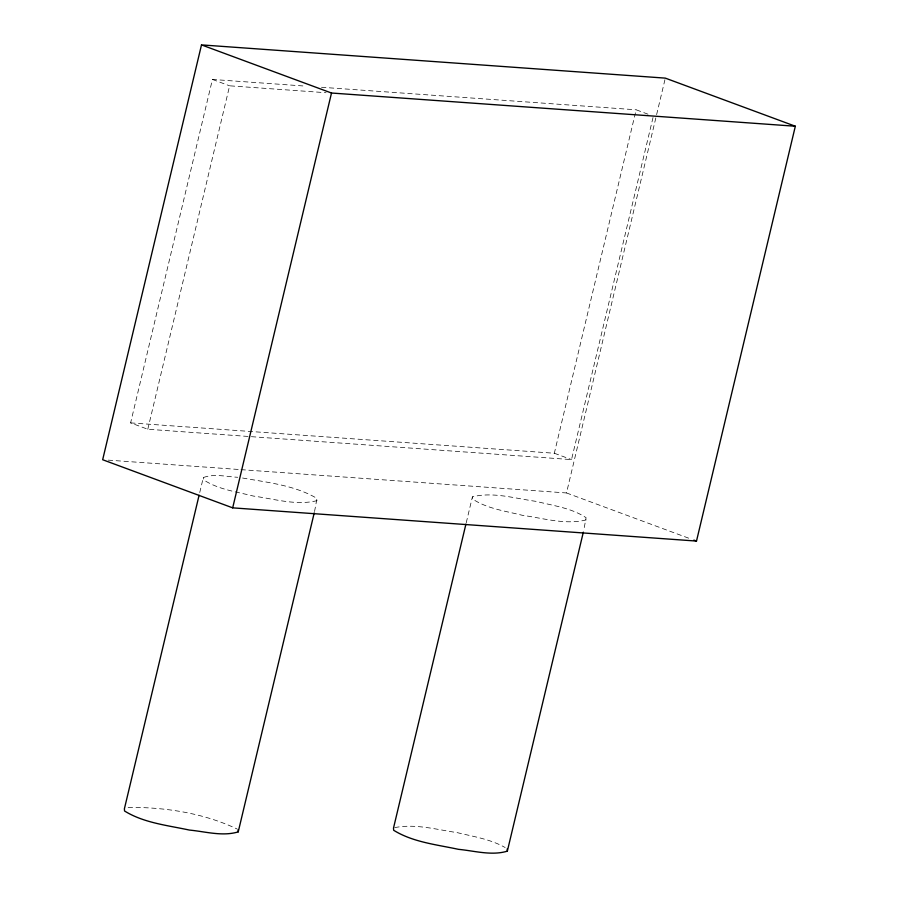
<?xml version="1.0" encoding="UTF-8"?>
<svg xmlns="http://www.w3.org/2000/svg" width="898" height="898" viewBox="0 0 898 898"><rect width="100%" height="100%" fill="white"/><g stroke="black" fill="none" stroke-linecap="round" stroke-linejoin="round"><path stroke-width="0.67" stroke-dasharray="4.49 3.37" d="M653.014 117.526L571.521 459.608L147.8 429.255L130.614 422.891L212.433 79.451L306.128 86.163M147.8 429.255L229.619 85.815L326.109 92.73M199.738 492.542L203.318 477.545C214.263 473.471 226.419 476.715 237.734 477.276M314.547 511.534L316.983 498.424C294.409 485.111 267.088 482.428 241.663 477.848M466.253 522.715L472.427 496.819C493.271 491.588 515.373 498.558 536.229 501.387C553.045 505.697 571.397 507.898 586.091 517.708L583.655 530.808M130.614 422.891L554.335 453.243L636.154 109.803L648.435 114.349M240.978 469.643L566.492 492.957L664.991 79.484M317.14 500.624C296.295 505.866 274.193 498.884 253.337 496.055C236.522 491.745 218.169 489.545 203.464 479.745L203.318 477.545M586.248 519.897C565.403 525.139 543.301 518.157 522.445 515.329C505.63 511.018 487.288 508.818 472.584 499.019L472.427 496.819M394.75 827.608C415.37 823.5 436.821 829.64 457.306 832.648C473.459 836.588 490.6 839.203 505.17 847.544M128.122 807.392C164.996 807.1 203.666 813.105 237.061 828.977M321.506 87.263L636.154 109.803M108.254 460.135L239.575 469.542M212.433 79.451L229.619 85.815M554.335 453.243L571.521 459.608M566.492 492.957L689.933 538.643"/><path stroke-width="1.35" d="M201.5 44.9L102.664 459.731L232.683 507.853L696.5 541.067L795.336 126.236L665.317 78.126L201.5 44.9L331.508 93.022L795.336 126.236M199.087 495.269L124.395 808.806L124.553 810.995C143.86 822.972 167.544 825.341 189.388 830.066C205.395 831.57 222.446 836.667 238.228 831.885L314.221 512.893M232.683 507.853L331.508 93.022M465.927 524.084L393.504 828.079L393.661 830.268C412.979 842.245 436.653 844.614 458.496 849.34C474.503 850.844 491.565 855.94 507.336 851.158L583.33 532.166M693.873 540.102L696.5 541.067M507.179 848.958L507.336 851.158M238.071 829.685L238.228 831.885"/></g></svg>
